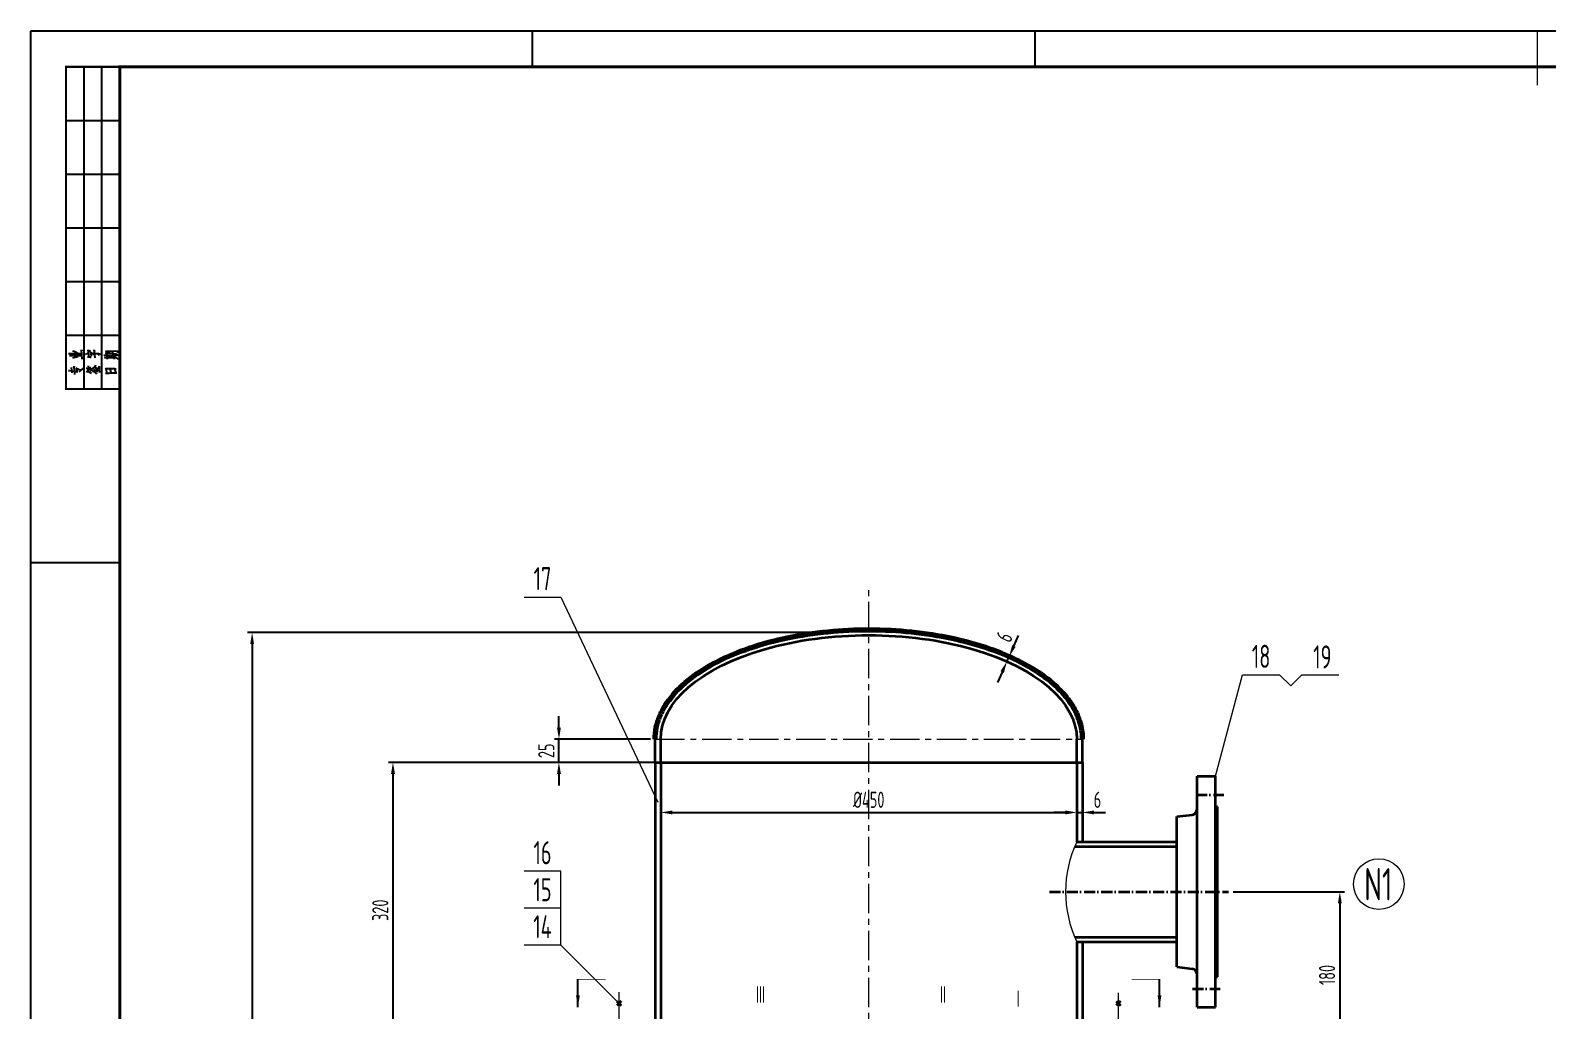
# Model space of a CAD drawing. Header units: millimetres. Extents: x -2894 to 367, y -1685 to 2915.
# Drawn here: x -2893 to -1252, y 1854 to 2915 of the extents above; entities that cross this region are included whole.
import ezdxf
from ezdxf.enums import TextEntityAlignment as Align

# ---------------------------------------------------------------- set-up
doc = ezdxf.new("R2010")
doc.units = ezdxf.units.MM
doc.header["$MEASUREMENT"] = 0
doc.header["$PDMODE"] = 3
doc.header["$PDSIZE"] = 5
for name, pattern in [('ACAD_ISO04W100', [30, 24, -3, 0, -3]), ('ACAD_ISO05W100', [33, 24, -3, 0, -3, 0, -3]), ('ACAD_ISO10W100', [18.7, 12, -3, 0.7, -3]), ('CENTER', [50.8, 31.75, -6.35, 6.35, -6.35]), ('XX', [4.5, 3, -1.5])]:
    doc.linetypes.add(name, pattern=pattern)
doc.layers.get('0').update_dxf_attribs({"color": 6, "linetype": 'XX'})
doc.layers.get('Defpoints').update_dxf_attribs({"linetype": 'CONTINUOUS'})
for name, color, linetype in [('1', 2, 'CONTINUOUS'), ('2', 1, 'CONTINUOUS'), ('4', 3, 'CONTINUOUS')]:
    doc.layers.add(name, color=color, linetype=linetype)
for name, color, linetype, lineweight in [('中心线', 1, 'ACAD_ISO04W100', 18), ('双点划线', 5, 'ACAD_ISO05W100', 18), ('标注', 7, 'CONTINUOUS', 18), ('粗实线', 4, 'CONTINUOUS', 70)]:
    doc.layers.add(name, color=color, linetype=linetype, lineweight=lineweight)
doc.styles.add('HGCAD', font='gbenor.shx', dxfattribs={"width": 0.75, "bigfont": 'gbcbig.shx'})
doc.dimstyles.new('HGCAD', dxfattribs={"dimscale": 5, "dimtxt": 3.5, "dimasz": 2.5, "dimexe": 1, "dimexo": 1, "dimgap": 1, "dimtad": 1, "dimdec": 0, "dimdsep": 46, "dimtxsty": 'HGCAD', "dimcen": 0, "dimadec": 0, "dimazin": 0, "dimtfac": 1, "dimtdec": 0, "dimtix": 1, "dimtmove": 2, "dimatfit": 0, "dimfxl": 0, "dimtolj": 1, "dimarcsym": 0})
doc.dimstyles.new('HGCAD$0', dxfattribs={"dimscale": 5, "dimtxt": 3.5, "dimasz": 2.5, "dimexe": 1, "dimexo": 1, "dimgap": 1, "dimtad": 1, "dimdec": 0, "dimdsep": 46, "dimtxsty": 'HGCAD', "dimcen": 0, "dimadec": 0, "dimazin": 0, "dimtfac": 1, "dimtdec": 0, "dimtix": 1, "dimtmove": 2, "dimatfit": 0, "dimfxl": 0, "dimtolj": 1, "dimarcsym": 0})

# ---------------------------------------------------------------- blocks, each defined once
blk = doc.blocks.new('会签栏')
at = {"color": 2}
for p, q in [((-14.31, -80.11), (-14.04, -80.06)), ((-14.04, -80.06), (-10.6, -80.11)), ((-13.21, -79.37), (-12.78, -79.42)), ((-12.78, -79.42), (-12.15, -79.71)), ((-12.15, -79.71), (-11.5, -80.09)), ((-11.5, -80.09), (-11.5, -80.09)), ((-10.67, -79.05), (-10.7, -79.16)), ((-10.7, -79.16), (-10.64, -79.42)), ((-10.5, -81.66), (-10.67, -79.05)), ((-10.64, -79.42), (-10.64, -79.42)), ((-10.6, -80.11), (-10.61, -80.11)), ((-9.54, -80.37), (-9.34, -80.2)), ((-9.34, -80.2), (-9.18, -80.13)), ((-9.18, -80.13), (-9.05, -80.11)), ((-9.05, -80.11), (-8.91, -80.09)), ((-8.91, -80.09), (-8.92, -80.09)), ((-8.81, -79.11), (-8.88, -79.14)), ((-8.88, -79.14), (-8.22, -79.43)), ((-8.59, -81.06), (-8.81, -79.11)), ((-8.22, -79.43), (-8.23, -79.43)), ((-8.09, -79.62), (-8.19, -79.69)), ((-8.19, -79.69), (-7.36, -80.16)), ((-7.92, -80.83), (-8.09, -79.62)), ((-7.59, -80.22), (-7.43, -80.18)), ((-7.43, -80.18), (-7.23, -80.13)), ((-7.36, -80.16), (-7.37, -80.16)), ((-7.23, -80.13), (-6.9, -80.11)), ((-7.16, -79.11), (-7.2, -79.25)), ((-7.2, -79.25), (-7.09, -79.58)), ((-6.87, -81.29), (-7.16, -79.11)), ((-7.09, -79.58), (-7.1, -79.58)), ((-6.9, -80.11), (-6.57, -80.11)), ((-6.57, -80.11), (-6.21, -80.11)), ((-6.21, -80.11), (-5.97, -80.13)), ((-6.01, -80.59), (-5.51, -80.22)), ((-5.44, -80.25), (-6.01, -80.59)), ((-5.97, -80.13), (-5.81, -80.16)), ((-5.81, -80.16), (-5.65, -80.18)), ((-5.65, -80.18), (-5.51, -80.22)), ((-5.51, -80.22), (-5.52, -80.22)), ((-5.51, -80.22), (-5.44, -80.25)), ((-4.03, -80.12), (-3.66, -80.05)), ((-3.79, -79.35), (-3.9, -79.42)), ((-3.9, -79.42), (-2.87, -79.42)), ((-3.63, -80.05), (-3.79, -79.35)), ((-3.66, -80.05), (-2.93, -80.05)), ((-3.59, -80.3), (-3.6, -80.3)), ((-3.4, -81.67), (-3.59, -80.3)), ((-2.93, -80.05), (-2.14, -80.08)), ((-2.9, -79.63), (-2.91, -79.63)), ((-2.8, -80.03), (-2.9, -79.63)), ((-2.87, -79.42), (-2.8, -79.42)), ((-2.8, -79.42), (-1.31, -79.4)), ((-2.14, -80.08), (-1.65, -80.12)), ((-2.04, -79.66), (-2.05, -79.66)), ((-1.94, -80.03), (-2.04, -79.66)), ((-1.94, -80.08), (-1.94, -80.03)), ((-1.78, -80.3), (-1.81, -80.37)), ((-1.81, -80.37), (-1.71, -80.46)), ((-1.52, -81.74), (-1.78, -80.3)), ((-1.71, -80.46), (-1.72, -80.46)), ((-1.65, -80.12), (-1.12, -80.24)), ((-1.31, -79.4), (-0.75, -79.42)), ((-1.12, -80.24), (-0.79, -80.37)), ((-0.79, -80.37), (-0.29, -80.63)), ((-0.75, -79.42), (-0.43, -79.45)), ((-0.33, -79.47), (-0.75, -79.82)), ((-0.75, -79.82), (-0.46, -79.5)), ((-0.46, -79.5), (-0.46, -79.5)), ((-0.43, -79.45), (-0.33, -79.47)), ((-14.07, -80.69), (-13.78, -80.64)), ((-13.78, -80.64), (-10.57, -80.64)), ((-13.51, -84.06), (-13.51, -84.16)), ((-13.28, -85.52), (-13.51, -84.06)), ((-13.51, -84.16), (-13.44, -84.32)), ((-13.44, -84.32), (-13.45, -84.32)), ((-13.08, -81.33), (-11.99, -81.01)), ((-12.75, -83.63), (-12.78, -83.74)), ((-12.78, -83.74), (-12.75, -83.88)), ((-12.75, -83.88), (-12.76, -83.88)), ((-12.56, -85.94), (-12.75, -83.63)), ((-12.06, -84.16), (-12.15, -84.18)), ((-12.15, -84.18), (-10.84, -84.74)), ((-11.83, -85.27), (-12.06, -84.16)), ((-11.99, -81.01), (-11.62, -80.96)), ((-11.62, -80.96), (-11.63, -80.96)), ((-10.84, -84.78), (-10.67, -84.58)), ((-10.84, -84.74), (-10.84, -84.74)), ((-10.67, -84.58), (-10.54, -84.46)), ((-10.57, -80.64), (-10.58, -80.64)), ((-10.54, -84.46), (-10.37, -84.39)), ((-10.37, -84.39), (-10.38, -84.39)), ((-9.38, -84.21), (-9.21, -84.18)), ((-9.21, -84.18), (-8.28, -84.46)), ((-8.98, -81.06), (-8.62, -81.06)), ((-8.81, -84.58), (-8.82, -84.58)), ((-8.72, -85.25), (-8.81, -84.58)), ((-8.78, -83.51), (-8.79, -83.51)), ((-8.62, -84.35), (-8.78, -83.51)), ((-8.62, -81.06), (-8.35, -81.08)), ((-8.59, -84.09), (-8.06, -83.88)), ((-8.35, -81.08), (-8.15, -81.13)), ((-8.28, -84.46), (-8.29, -84.46)), ((-8.28, -84.62), (-8.12, -84.64)), ((-8.15, -81.13), (-7.99, -81.17)), ((-8.12, -84.64), (-7.53, -85.01)), ((-8.06, -84.67), (-6.8, -83.74)), ((-8.06, -83.88), (-8.06, -83.88)), ((-7.99, -81.17), (-7.99, -81.17)), ((-7.23, -84.32), (-7.09, -85.06)), ((-7.06, -83.93), (-7.07, -83.93)), ((-6.84, -83.74), (-7.06, -83.93)), ((-6.9, -84.72), (-6.4, -84.62)), ((-6.87, -84.14), (-6.63, -84.14)), ((-6.8, -83.37), (-6.84, -83.74)), ((-6.8, -83.74), (-6.8, -83.37)), ((-6.63, -84.14), (-5.71, -84.41)), ((-6.5, -84.67), (-6.51, -84.67)), ((-6.14, -84.67), (-6.5, -84.67)), ((-6.4, -84.62), (-6.14, -84.67)), ((-5.78, -83.69), (-5.78, -83.81)), ((-5.61, -85.46), (-5.78, -83.69)), ((-5.78, -83.81), (-5.74, -84.06)), ((-5.74, -84.06), (-5.75, -84.06)), ((-5.71, -84.41), (-5.71, -84.41)), ((-4.49, -80.66), (-4.29, -80.61)), ((-4.29, -80.61), (-1.71, -80.67)), ((-4.29, -81.3), (-4.09, -81.25)), ((-4.09, -81.25), (-1.62, -81.25)), ((-3.96, -84.35), (-3.86, -84.33)), ((-3.3, -84.35), (-3.96, -84.35)), ((-3.86, -84.33), (-3.63, -85.56)), ((-2.5, -84.38), (-3.3, -84.35)), ((-2.93, -80.82), (-2.94, -80.82)), ((-2.84, -81.23), (-2.93, -80.82)), ((-2.64, -84.64), (-2.67, -84.73)), ((-2.67, -84.73), (-2.54, -84.93)), ((-2.44, -85.54), (-2.64, -84.64)), ((-1.74, -84.4), (-2.5, -84.38)), ((-2.37, -80.84), (-2.38, -80.84)), ((-2.27, -81.21), (-2.37, -80.84)), ((-1.35, -84.4), (-1.74, -84.4)), ((-1.71, -80.67), (-1.72, -80.67)), ((-1.62, -81.25), (-1.62, -81.25)), ((-1.41, -80.84), (-1.02, -80.58)), ((-1.05, -84.45), (-1.35, -84.4)), ((-1.31, -81.21), (-1.15, -81.23)), ((-1.28, -84.64), (-1.05, -84.45)), ((-1.09, -85.54), (-1.28, -84.64)), ((-1.15, -80.67), (-1.16, -80.67)), ((-0.85, -80.58), (-1.15, -80.67)), ((-1.15, -81.23), (-0.82, -81.41)), ((-1.02, -80.58), (-0.85, -80.58)), ((-0.82, -81.41), (-0.59, -81.58)), ((-0.59, -81.58), (-0.43, -81.74)), ((-0.43, -81.74), (-0.43, -81.74)), ((-0.29, -80.63), (-0.3, -80.63)), ((-14.34, -84.85), (-14.07, -84.83)), ((-14.07, -84.83), (-12.85, -85.01)), ((-12.85, -85.01), (-11.76, -85.22)), ((-11.76, -85.22), (-11.83, -85.27)), ((-11.27, -85.25), (-11, -84.97)), ((-11, -84.97), (-10.84, -84.78)), ((-9.38, -85.06), (-9.15, -85.09)), ((-9.15, -85.09), (-8.65, -85.27)), ((-8.68, -85.09), (-8.19, -84.92)), ((-8.65, -85.27), (-8.25, -85.43)), ((-8.25, -85.43), (-7.92, -85.62)), ((-8.19, -84.92), (-8.19, -84.92)), ((-7.92, -85.62), (-7.93, -85.62)), ((-7.53, -85.01), (-7.46, -85.04)), ((-7.46, -85.04), (-7.16, -85.22)), ((-7.16, -85.22), (-6.8, -85.55)), ((-7.09, -85.06), (-7.1, -85.06)), ((-6.8, -85.55), (-6.63, -85.71)), ((-6.63, -85.15), (-6.21, -85.04)), ((-6.63, -85.71), (-6.47, -85.87)), ((-6.47, -85.87), (-6.48, -85.87)), ((-6.01, -85.04), (-6.27, -85.06)), ((-6.27, -85.06), (-6.27, -85.06)), ((-6.21, -85.04), (-6.01, -85.04)), ((-3.99, -85.63), (-3.66, -85.58)), ((-3.66, -85.58), (-2.93, -85.56)), ((-3.63, -85.56), (-3.64, -85.56)), ((-2.93, -85.56), (-2.18, -85.54)), ((-2.54, -84.93), (-2.55, -84.93)), ((-2.18, -85.54), (-2.08, -85.54)), ((-2.08, -85.54), (-1.55, -85.54)), ((-1.55, -85.54), (-0.85, -85.54)), ((-0.85, -85.54), (-1.09, -85.54))]:
    blk.add_line(p, q, dxfattribs=at)
at = {"layer": '1'}
for p, q in [((-10, -90), (-10, 0)), ((-5, -90), (-5, 0)), ((0, -90), (0, 0)), ((-15, -15), (0, -15)), ((-15, -30), (0, -30)), ((-15, -45), (0, -45)), ((-15, -60), (0, -60)), ((-15, -75), (0, -75))]:
    blk.add_line(p, q, dxfattribs=at)
at = {"layer": '2'}
blk.add_lwpolyline([(0, 0, 0.6, 0.6, 0), (-15, 0, 0.53, 0.53, 0), (-15, -90, 0.53, 0.53, 0), (0, -90, 0, 0, 0)], format="xyseb", dxfattribs=at)
blk = doc.blocks.new('*D7')
at = {"layer": 'Defpoints', "color": 0, "linetype": 'ByBlock'}
for p in [(-2038.9, 2263.3), (-2653.2, -20.4), (-1986.5, -20.4)]:
    blk.add_point(p, dxfattribs=at)
at = {"layer": '标注', "color": 0, "linetype": 'ByBlock', "lineweight": -2}
for p, q in [((-2043.9, 2263.3), (-2658.2, 2263.3)), ((-2653.2, 2250.8), (-2653.2, -7.9)), ((-1991.5, -20.4), (-2658.2, -20.4))]:
    blk.add_line(p, q, dxfattribs=at)
at = {"layer": '标注', "color": 0, "linetype": 'ByBlock'}
for points in [[(-2655.3, 2250.8), (-2651.1, 2250.8), (-2653.2, 2263.3)], [(-2655.3, -7.9), (-2651.1, -7.9), (-2653.2, -20.4)]]:
    blk.add_solid(points, dxfattribs=at)
at = {"layer": '标注', "color": 0, "linetype": 'ByBlock', "insert": (-2666.9, 1121.4), "char_height": 17.5, "attachment_point": 5, "rotation": 90, "style": 'HGCAD'}
blk.add_mtext('\\A1;~4011', dxfattribs=at)
blk = doc.blocks.new('*D19')
at = {"layer": 'Defpoints', "color": 0, "linetype": 'ByBlock'}
for p in [(-2154.2, 2122.9), (-2500.9, 1802.9), (-2167.3, 1802.9)]:
    blk.add_point(p, dxfattribs=at)
at = {"layer": '标注', "color": 0, "linetype": 'ByBlock', "lineweight": -2}
for p, q in [((-2159.2, 2122.9), (-2505.9, 2122.9)), ((-2500.9, 2110.4), (-2500.9, 1815.4)), ((-2172.3, 1802.9), (-2505.9, 1802.9))]:
    blk.add_line(p, q, dxfattribs=at)
at = {"layer": '标注', "color": 0, "linetype": 'ByBlock'}
for points in [[(-2503, 2110.4), (-2498.8, 2110.4), (-2500.9, 2122.9)], [(-2503, 1815.4), (-2498.8, 1815.4), (-2500.9, 1802.9)]]:
    blk.add_solid(points, dxfattribs=at)
at = {"layer": '标注', "color": 0, "linetype": 'ByBlock', "insert": (-2514.6, 1962.9), "char_height": 17.5, "attachment_point": 5, "rotation": 90, "style": 'HGCAD'}
blk.add_mtext('\\A1;320', dxfattribs=at)
blk = doc.blocks.new('*D20')
at = {"layer": 'Defpoints', "color": 0, "linetype": 'ByBlock', "ltscale": 5}
for p in [(-2211.4, 2068.7), (-1761.4, 2068.7), (-1761.4, 2068.7)]:
    blk.add_point(p, dxfattribs=at)
at = {"layer": '标注', "color": 0, "linetype": 'ByBlock', "lineweight": -2, "ltscale": 5}
blk.add_line((-2198.9, 2068.7), (-1773.9, 2068.7), dxfattribs=at)
at = {"layer": '标注', "color": 0, "linetype": 'ByBlock', "ltscale": 5}
for points in [[(-2198.9, 2070.8), (-2198.9, 2066.6), (-2211.4, 2068.7)], [(-1773.9, 2070.8), (-1773.9, 2066.6), (-1761.4, 2068.7)]]:
    blk.add_solid(points, dxfattribs=at)
at = {"layer": '标注', "color": 0, "linetype": 'ByBlock', "ltscale": 5, "insert": (-1986.4, 2082.4), "char_height": 17.5, "attachment_point": 5, "style": 'HGCAD'}
blk.add_mtext('\\A1;%%C450', dxfattribs=at)
blk = doc.blocks.new('*D40')
at = {"layer": 'Defpoints', "color": 0, "linetype": 'ByBlock'}
for p in [(-1761.4, 2068.7), (-1755.4, 2068.7), (-1755.4, 2068.7)]:
    blk.add_point(p, dxfattribs=at)
at = {"layer": '标注', "color": 0, "linetype": 'ByBlock', "lineweight": -2}
for p, q in [((-1773.9, 2068.7), (-1786.4, 2068.7)), ((-1761.4, 2068.7), (-1755.4, 2068.7)), ((-1742.9, 2068.7), (-1730.4, 2068.7))]:
    blk.add_line(p, q, dxfattribs=at)
at = {"layer": '标注', "color": 0, "linetype": 'ByBlock'}
for points in [[(-1773.9, 2070.8), (-1773.9, 2066.6), (-1761.4, 2068.7)], [(-1742.9, 2070.8), (-1742.9, 2066.6), (-1755.4, 2068.7)]]:
    blk.add_solid(points, dxfattribs=at)
at = {"layer": '标注', "color": 0, "linetype": 'ByBlock', "insert": (-1739, 2082.4), "char_height": 17.5, "attachment_point": 5, "style": 'HGCAD'}
blk.add_mtext('\\A1;6', dxfattribs=at)
blk = doc.blocks.new('*D41')
at = {"layer": 'Defpoints', "color": 0, "linetype": 'ByBlock'}
for p in [(-2321.4, 2147.9), (-2217.4, 2147.9), (-2217.4, 2122.9)]:
    blk.add_point(p, dxfattribs=at)
at = {"layer": '标注', "color": 0, "linetype": 'ByBlock', "lineweight": -2}
for p, q in [((-2321.4, 2160.4), (-2321.4, 2172.9)), ((-2222.4, 2147.9), (-2326.4, 2147.9)), ((-2321.4, 2122.9), (-2321.4, 2147.9)), ((-2222.4, 2122.9), (-2326.4, 2122.9)), ((-2321.4, 2110.4), (-2321.4, 2097.9))]:
    blk.add_line(p, q, dxfattribs=at)
at = {"layer": '标注', "color": 0, "linetype": 'ByBlock'}
for points in [[(-2323.5, 2160.4), (-2319.3, 2160.4), (-2321.4, 2147.9)], [(-2323.5, 2110.4), (-2319.3, 2110.4), (-2321.4, 2122.9)]]:
    blk.add_solid(points, dxfattribs=at)
at = {"layer": '标注', "color": 0, "linetype": 'ByBlock', "insert": (-2335.1, 2135.4), "char_height": 17.5, "attachment_point": 5, "rotation": 90, "style": 'HGCAD'}
blk.add_mtext('\\A1;25', dxfattribs=at)
blk = doc.blocks.new('*D43')
at = {"layer": 'Defpoints', "color": 0, "linetype": 'ByBlock', "ltscale": 5}
for p in [(-1837, 2232), (-1834.6, 2237.2), (-1834.6, 2237.2)]:
    blk.add_point(p, dxfattribs=at)
at = {"layer": '标注', "color": 0, "linetype": 'ByBlock', "lineweight": -2, "ltscale": 5}
for p, q in [((-1829.5, 2248.6), (-1824.4, 2260)), ((-1837, 2232), (-1834.6, 2237.2)), ((-1842.1, 2220.6), (-1847.2, 2209.1))]:
    blk.add_line(p, q, dxfattribs=at)
at = {"layer": '标注', "color": 0, "linetype": 'ByBlock', "ltscale": 5}
for points in [[(-1831.4, 2249.5), (-1827.6, 2247.8), (-1834.6, 2237.2)], [(-1844, 2221.4), (-1840.2, 2219.7), (-1837, 2232)]]:
    blk.add_solid(points, dxfattribs=at)
at = {"layer": '标注', "color": 0, "linetype": 'ByBlock', "ltscale": 5, "insert": (-1839.7, 2258.6), "char_height": 17.5, "attachment_point": 5, "rotation": 65.8969, "style": 'HGCAD'}
blk.add_mtext('\\A1;6', dxfattribs=at)
blk = doc.blocks.new('*D52')
at = {"layer": 'Defpoints', "color": 0}
for p in [(-1597.4, 1982.9), (-1738.9, 1802.9), (-1477, 1802.9)]:
    blk.add_point(p, dxfattribs=at)
at = {"layer": '标注', "color": 0, "lineweight": -2}
for p, q in [((-1592.4, 1982.9), (-1472, 1982.9)), ((-1477, 1970.4), (-1477, 1815.4)), ((-1733.9, 1802.9), (-1472, 1802.9))]:
    blk.add_line(p, q, dxfattribs=at)
at = {"layer": '标注', "color": 0}
for points in [[(-1479.1, 1970.4), (-1474.9, 1970.4), (-1477, 1982.9)], [(-1479.1, 1815.4), (-1474.9, 1815.4), (-1477, 1802.9)]]:
    blk.add_solid(points, dxfattribs=at)
at = {"layer": '标注', "color": 0, "insert": (-1490.8, 1892.9), "char_height": 17.5, "attachment_point": 5, "rotation": 90, "style": 'HGCAD'}
blk.add_mtext('\\A1;180', dxfattribs=at)

msp = doc.modelspace()

# ---------------------------------------------------------------- linework, layer by layer
at = {"layer": '4'}
for p, q in [((-2893, 2913.9), (-2893, -1684.5)), ((366.1, 2913.9), (-2893, 2913.9)), ((-2350.1, 2874.7), (-2350.1, 2913.9)), ((-1806.6, 2874.7), (-1806.6, 2913.9)), ((-2893, 2339.2), (-2796.3, 2339.2))]:
    msp.add_line(p, q, dxfattribs=at)
at = {"layer": '4', "const_width": 1.55}
msp.add_lwpolyline([(-1263.5, 2855.3), (-1263.5, 2913.9)], dxfattribs=at)
at = {"layer": '4', "const_width": 3.1}
msp.add_lwpolyline([(327.4, -1645.8), (327.4, 2875.2), (-2796.3, 2875.2), (-2796.3, -1645.8), (-369.3, -1645.8)], close=True, dxfattribs=at)
at = {"layer": '中心线', "color": 1, "linetype": 'CENTER'}
for p, q in [((-1986.4, -72.2), (-1986.4, 2313.7)), ((-2217.4, 2147.9), (-1755.4, 2147.9))]:
    msp.add_line(p, q, dxfattribs=at)
at = {"layer": '中心线', "color": 4, "linetype": 'ByBlock', "ltscale": 5}
for p, q in [((-2359.2, 2301.6), (-2319.2, 2301.6)), ((-1582.1, 2217.6), (-1542.1, 2217.6)), ((-1518.1, 2217.6), (-1478.1, 2217.6)), ((-2319.2, 2005.1), (-2359.2, 2005.1)), ((-2319.2, 1965.1), (-2359.2, 1965.1)), ((-2319.2, 1925.1), (-2359.2, 1925.1))]:
    msp.add_line(p, q, dxfattribs=at)
at = {"layer": '中心线', "color": 0, "linetype": 'ByBlock', "ltscale": 5}
for p, q in [((-1611.4, 2107.9), (-1582.1, 2217.6)), ((-2319.2, 1965.1), (-2319.2, 2005.1)), ((-2319.2, 1925.1), (-2319.2, 1965.1)), ((-2256.5, 1862.3), (-2319.2, 1925.1))]:
    msp.add_line(p, q, dxfattribs=at)
at = {"layer": '中心线', "color": 1, "linetype": 'ACAD_ISO10W100', "ltscale": 5}
for p, q in [((-2256.4, 1733), (-2256.4, 1874.4)), ((-1716.4, 1736.3), (-1716.4, 1873.7))]:
    msp.add_line(p, q, dxfattribs=at)
at = {"layer": '中心线', "color": 7, "linetype": 'ByBlock', "lineweight": 35, "ltscale": 5}
for p, q in [((-2258.8, 1864.7), (-2254.1, 1860)), ((-2254.2, 1864.6), (-2258.8, 1860)), ((-1714.1, 1864.7), (-1718.8, 1860)), ((-1718.7, 1864.6), (-1714.1, 1860))]:
    msp.add_line(p, q, dxfattribs=at)
at = {"layer": '中心线', "color": 4, "linetype": 'ByBlock', "lineweight": 35, "ltscale": 5, "const_width": 0.7}
for points in [[(-2300.9, 1888.2), (-2270.9, 1888.2)], [(-1672, 1888.2), (-1702, 1888.2)]]:
    msp.add_lwpolyline(points, dxfattribs=at)
at = {"layer": '中心线', "color": 0, "linetype": 'ByBlock', "ltscale": 5}
msp.add_circle((-1434.8, 1991.2), 27.4, dxfattribs=at)
at = {"layer": '双点划线', "color": 0, "linetype": 'ByBlock'}
for p, q in [((-2319.2, 2301.6), (-2214.4, 2079.9)), ((-1542.1, 2217.6), (-1530.1, 2205.6)), ((-1530.1, 2205.6), (-1518.1, 2217.6))]:
    msp.add_line(p, q, dxfattribs=at)
at = {"layer": '双点划线', "color": 0, "linetype": 'ByBlock', "lineweight": 35}
for p, q in [((-1631.4, 2107.9), (-1611.4, 2107.9)), ((-1631.4, 1857.9), (-1631.4, 2107.9)), ((-1611.4, 1857.9), (-1611.4, 2107.9)), ((-1609.4, 2074.9), (-1611.4, 2074.9)), ((-1609.4, 1890.9), (-1609.4, 2074.9)), ((-1653.4, 2064.2), (-1636.7, 2066.2)), ((-1653.4, 1901.6), (-1653.4, 2064.2)), ((-1653.4, 1901.6), (-1636.7, 1899.5)), ((-1611.4, 1890.9), (-1609.4, 1890.9)), ((-1631.4, 1857.9), (-1611.4, 1857.9))]:
    msp.add_line(p, q, dxfattribs=at)
at = {"layer": '双点划线', "color": 1, "linetype": 'ACAD_ISO10W100', "lineweight": 35}
for p, q in [((-1632.4, 2087.9), (-1602.4, 2087.9)), ((-1791, 1982.9), (-1597.4, 1982.9)), ((-1636.4, 1877.9), (-1606.4, 1877.9))]:
    msp.add_line(p, q, dxfattribs=at)
at = {"layer": '双点划线', "color": 0, "linetype": 'ByBlock', "lineweight": 35}
for centre, start, end in [((-1637.4, 2072.2), 277, 0), ((-1637.4, 1893.6), 0, 83)]:
    msp.add_arc(centre, 6, start, end, dxfattribs=at)
at = {"layer": '标注'}
msp.add_arc((-1647.2, 1982.9), 126.4, 154.699, 205.301, dxfattribs=at)
at = {"layer": '粗实线', "color": 0, "linetype": 'ByBlock', "lineweight": 35}
for p, q in [((-2217.4, 2122.9), (-2217.4, 2147.9)), ((-2211.4, 2122.9), (-2211.4, 2147.9)), ((-1761.4, 2122.9), (-1761.4, 2147.9)), ((-1755.4, 2122.9), (-1755.4, 2147.9)), ((-2217.4, 2122.9), (-1755.4, 2122.9)), ((-2217.4, 2122.9), (-2217.4, 1805.9)), ((-2217.4, 2122.9), (-1755.4, 2122.9)), ((-2211.4, 2122.9), (-2211.4, 1805.9)), ((-1761.4, 2122.9), (-1761.4, 2036.9)), ((-1755.4, 2122.9), (-1755.4, 2036.9)), ((-1761.4, 1928.9), (-1761.4, 1802.9)), ((-1755.4, 1928.9), (-1755.4, 1805.9))]:
    msp.add_line(p, q, dxfattribs=at)
at = {"layer": '粗实线', "color": 0, "linetype": 'ByBlock', "lineweight": 35, "ltscale": 5}
for p, q in [((-1761.4, 2036.9), (-1653.4, 2036.9)), ((-1763.7, 2031.9), (-1653.4, 2031.9)), ((-1763.7, 1933.9), (-1653.4, 1933.9)), ((-1761.4, 1928.9), (-1653.4, 1928.9))]:
    msp.add_line(p, q, dxfattribs=at)
at = {"layer": '粗实线', "color": 0, "linetype": 'ByBlock', "lineweight": 35, "extrusion": (0, 0, -1)}
msp.add_ellipse((-1986.4, 2147.9), major_axis=(-225, 0), ratio=0.5, start_param=0, end_param=3.141593, dxfattribs=at)
at = {"layer": '粗实线', "color": 0, "linetype": 'ByBlock'}
msp.add_open_spline([(-2217.4, 2147.9), (-2217.4, 2152.1), (-2217, 2156.3), (-2215.3, 2164.6), (-2214, 2168.7), (-2210.7, 2176.8), (-2208.7, 2180.8), (-2201.4, 2192.3), (-2195.2, 2199.6), (-2180.1, 2213.4), (-2171.2, 2219.8), (-2151.3, 2231.6), (-2140.2, 2237), (-2116.2, 2246.4), (-2103.2, 2250.6), (-2076.1, 2257.5), (-2061.8, 2260.2), (-2032.6, 2264.3), (-2017.5, 2265.5), (-1987.3, 2266.6), (-1972, 2266.4), (-1942, 2264.4), (-1927.1, 2262.7), (-1898.3, 2257.8), (-1884.4, 2254.6), (-1858.1, 2246.9), (-1845.7, 2242.4), (-1822.8, 2232.2), (-1812.3, 2226.5), (-1793.8, 2214.1), (-1785.6, 2207.4), (-1773.3, 2194.4), (-1768.7, 2188.3), (-1762, 2176.7), (-1759.7, 2171.4), (-1756.5, 2160.6), (-1755.7, 2155.1), (-1755.5, 2149), (-1755.5, 2148.5), (-1755.5, 2147.9)], degree=3, knots=[0, 0, 0, 0, 0.101051, 0.101051, 0.202103, 0.202103, 0.303154, 0.303154, 0.502745, 0.502745, 0.702335, 0.702335, 0.901926, 0.901926, 1.101517, 1.101517, 1.301108, 1.301108, 1.500698, 1.500698, 1.700289, 1.700289, 1.89988, 1.89988, 2.099471, 2.099471, 2.299061, 2.299061, 2.498652, 2.498652, 2.698243, 2.698243, 2.862127, 2.862127, 2.994953, 2.994953, 3.127779, 3.127779, 3.141593, 3.141593, 3.141593, 3.141593], dxfattribs=at)

# ---------------------------------------------------------------- block references
at = {"layer": '4', "xscale": 3.870719999999999, "yscale": 3.870719999999999, "zscale": 3.870719999999999}
msp.add_blockref('会签栏', (-2796.3, 2875.2), dxfattribs=at)

# ---------------------------------------------------------------- texts
at = {"layer": '中心线', "color": 3, "linetype": 'ByBlock', "ltscale": 5, "style": 'HGCAD', "width": 0.75}
for s, p in [('17', (-2339.2, 2321.6)), ('18', (-1562.1, 2237.6)), ('19', (-1495.9, 2236.9)), ('16', (-2339.2, 2025.1)), ('15', (-2339.2, 1985.1)), ('14', (-2339.2, 1945.1))]:
    msp.add_text(s, height=25, dxfattribs=at).set_placement(p, align=Align.MIDDLE)
at = {"layer": '中心线', "ltscale": 5, "insert": (-1450.6, 1973.5), "char_height": 25, "width": 69.726, "attachment_point": 7, "style": 'HGCAD'}
msp.add_mtext('{\\H1.4x;\\C0;N1}', dxfattribs=at)
at = {"layer": '中心线', "color": 0, "linetype": 'ByBlock', "ltscale": 5, "char_height": 20, "attachment_point": 1, "style": 'HGCAD'}
for s, insert, width in [('Ⅲ', (-2108.9, 1881.1), 54.041), ('Ⅱ', (-1911.4, 1881), 28.023), ('Ⅰ', (-1830.3, 1876.6), 18.792)]:
    msp.add_mtext(s, dxfattribs=dict(at, insert=insert, width=width))

# ---------------------------------------------------------------- dimensions: what is measured, and where the dimension line sits
at = {"layer": '标注', "color": 0, "linetype": 'ByBlock', "ltscale": 5}
dim = msp.add_linear_dim(base=(-1834.6, 2237.2), p1=(-1837, 2232), p2=(-1834.6, 2237.2), angle=65.8969, dimstyle='HGCAD$0', override={"dimscale": 5}, dxfattribs=at)
dim.commit()
dim.dimension.update_dxf_attribs({"geometry": '*D43', "text_midpoint": (-1839.7, 2258.6), "dimtype": 161})
dim = msp.add_linear_dim(base=(-2653.2, -20.4), p1=(-2038.9, 2263.3), p2=(-1986.5, -20.4), angle=90, text='~4011', dimstyle='HGCAD$0', override={"dimscale": 5}, dxfattribs=at)
dim.commit()
dim.dimension.update_dxf_attribs({"geometry": '*D7', "text_midpoint": (-2666.9, 1121.4)})
for base, p1, p2, picture, middle in [((-2321.4, 2147.9), (-2217.4, 2122.9), (-2217.4, 2147.9), '*D41', (-2335.1, 2135.4)), ((-2500.9, 1802.9), (-2154.2, 2122.9), (-2167.3, 1802.9), '*D19', (-2514.6, 1962.9))]:
    dim = msp.add_linear_dim(base=base, p1=p1, p2=p2, angle=90, dimstyle='HGCAD$0', override={"dimscale": 5}, dxfattribs=at)
    dim.commit()
    dim.dimension.update_dxf_attribs({"geometry": picture, "text_midpoint": middle})
dim = msp.add_linear_dim(base=(-1761.4, 2068.7), p1=(-2211.4, 2068.7), p2=(-1761.4, 2068.7), text='%%C<>', dimstyle='HGCAD$0', override={"dimscale": 5}, dxfattribs=at)
dim.commit()
dim.dimension.update_dxf_attribs({"geometry": '*D20', "text_midpoint": (-1986.4, 2082.4)})
dim = msp.add_linear_dim(base=(-1755.4, 2068.7), p1=(-1761.4, 2068.7), p2=(-1755.4, 2068.7), dimstyle='HGCAD$0', override={"dimscale": 5}, dxfattribs=at)
dim.commit()
dim.dimension.update_dxf_attribs({"geometry": '*D40', "text_midpoint": (-1739, 2082.4), "dimtype": 160})
at = {"layer": '标注'}
dim = msp.add_linear_dim(base=(-1477, 1802.9), p1=(-1597.4, 1982.9), p2=(-1738.9, 1802.9), angle=90, dimstyle='HGCAD$0', override={"dimadec": 1, "dimtdec": 2, "dimatfit": 1}, dxfattribs=at)
dim.commit()
dim.dimension.update_dxf_attribs({"geometry": '*D52', "text_midpoint": (-1490.8, 1892.9)})

# ---------------------------------------------------------------- leaders
at = {"layer": '中心线', "color": 7, "linetype": 'ByBlock', "lineweight": 35, "ltscale": 5}
for points in [[(-2300.9, 1858.2), (-2300.9, 1888.2)], [(-1672, 1858.2), (-1672, 1888.2)]]:
    msp.add_leader(points, dimstyle='HGCAD', override={"dimscale": 5}, dxfattribs=at)

doc.saveas('drawing.dxf')
